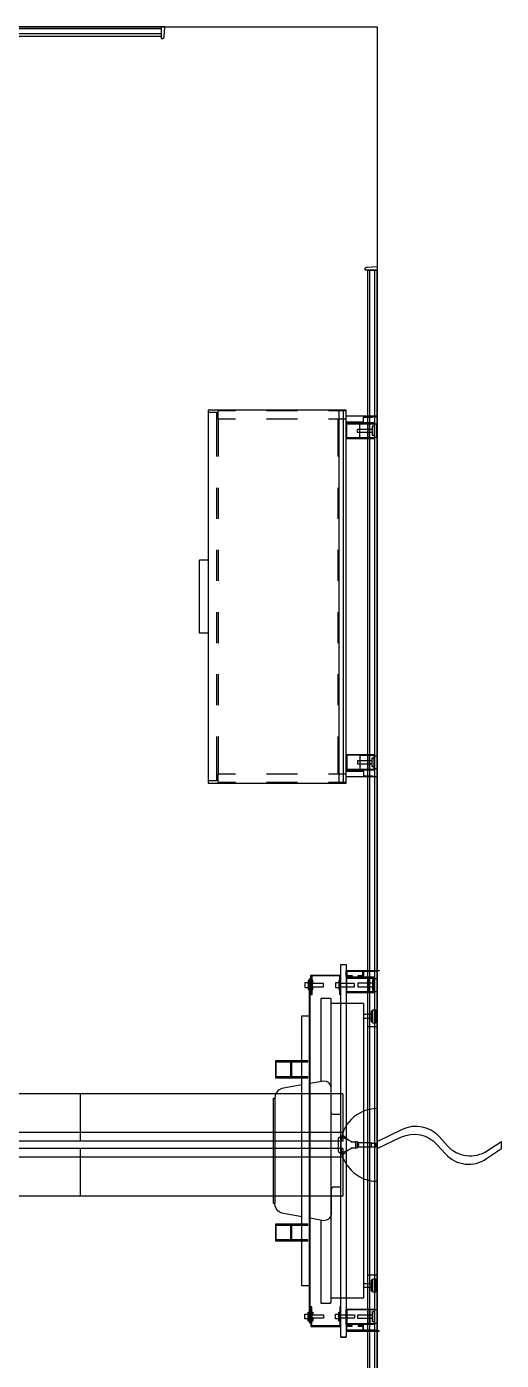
# Model space of a CAD drawing. Header units: inches. Extents: x -2 to 289, y -6 to 222.
# Drawn here: x 243.2 to 289, y 93.3 to 222 of the extents above; entities that cross this region are included whole.
import ezdxf

# ---------------------------------------------------------------- set-up
doc = ezdxf.new("R2010")
doc.units = ezdxf.units.IN
doc.header["$MEASUREMENT"] = 0
for name, color, linetype in [('DISPLAY', 5, 'Continuous'), ('ELEC', 1, 'Continuous'), ('STORAGE', 4, 'Continuous'), ('WALL', 7, 'Continuous')]:
    doc.layers.add(name, color=color, linetype=linetype)

# ---------------------------------------------------------------- blocks, each defined once
blk = doc.blocks.new('gexrl_96_0p')
at = {"layer": 'DISPLAY'}
for p, q in [((0, -0.93), (0, 0)), ((97, 0), (0, 0)), ((97, 0), (97, -0.93)), ((97, -0.2), (0, -0.2)), ((97, -0.7), (0, -0.7)), ((0, -0.93), (97, -0.93))]:
    blk.add_line(p, q, dxfattribs=at)
for p in [(0, 0), (97, 0)]:
    blk.add_point(p, dxfattribs=at)
blk = doc.blocks.new('gexrec_4_1p')
at = {"layer": 'DISPLAY'}
for p, q in [((0, 0), (0, -1.14)), ((0.35, 0), (0, 0)), ((0, -1.14), (0.16, -1.13)), ((0.16, -1.13), (0.2, -1.12)), ((0.2, -1.12), (0.22, -1.1)), ((0.22, -1.1), (0.25, -1.07)), ((0.25, -1.07), (0.27, -1.04)), ((0.27, -1.04), (0.29, -0.99)), ((0.29, -0.99), (0.3, -0.94)), ((0.3, -0.94), (0.35, 0))]:
    blk.add_line(p, q, dxfattribs=at)
blk.add_point((0, 0), dxfattribs=at)
blk = doc.blocks.new('gexrec_4_3p')
at = {"layer": 'DISPLAY'}
for p, q in [((0, 0), (0, -1.14)), ((0.35, 0), (0, 0)), ((0, -1.14), (0.16, -1.13)), ((0.16, -1.13), (0.2, -1.12)), ((0.2, -1.12), (0.22, -1.1)), ((0.22, -1.1), (0.25, -1.07)), ((0.25, -1.07), (0.27, -1.04)), ((0.27, -1.04), (0.29, -0.99)), ((0.29, -0.99), (0.3, -0.94)), ((0.3, -0.94), (0.35, 0))]:
    blk.add_line(p, q, dxfattribs=at)
blk.add_point((0, 0), dxfattribs=at)
blk = doc.blocks.new('gexmt_l22y_0p')
at = {"layer": 'DISPLAY'}
for p, q in [((0.6, -2.98), (0.6, 0.22)), ((0.6, 0.22), (0.62, 0.22)), ((0.62, 0.22), (0.68, -0.2)), ((1.37, 0.02), (2.65, 0.02)), ((1.37, -0.26), (1.37, 0.02)), ((1.37, 0.02), (1.37, 0.02)), ((2.65, 0.02), (2.65, -0.26)), ((34.63, 0.02), (33.35, 0.02)), ((33.35, 0.02), (33.35, -0.26)), ((34.63, -0.26), (34.63, 0.02)), ((34.63, 0.02), (34.63, 0.02)), ((35.38, 0.22), (35.32, -0.2)), ((35.4, 0.22), (35.38, 0.22)), ((35.4, -2.98), (35.4, 0.22)), ((0.68, -0.2), (0.68, -2.9)), ((1.33, -0.25), (1.25, -0.25)), ((1.25, -0.25), (1.25, -2.97)), ((1.33, -2.9), (1.33, -0.25)), ((2.66, -0.7), (1.33, -0.7)), ((1.33, -0.85), (2.66, -0.85)), ((2.65, -0.26), (1.37, -0.26)), ((1.49, -0.26), (1.49, -0.45)), ((1.49, -0.45), (2.5, -0.45)), ((1.83, -0.45), (1.83, -1.86)), ((2.16, -1.86), (2.16, -0.45)), ((2.5, -0.45), (2.5, -0.26)), ((2.72, -0.25), (2.66, -0.25)), ((2.66, -0.25), (2.66, -2.9)), ((2.72, -2.97), (2.72, -0.25)), ((4.39, -0.11), (5.67, -0.11)), ((4.39, -0.39), (4.39, -0.11)), ((4.39, -0.11), (4.39, -0.11)), ((5.67, -0.39), (4.39, -0.39)), ((4.51, -0.39), (4.51, -0.58)), ((4.51, -0.58), (5.52, -0.58)), ((4.85, -0.58), (4.85, -1.3)), ((5.18, -1.3), (5.18, -0.58)), ((5.52, -0.58), (5.52, -0.39)), ((5.67, -0.11), (5.67, -0.39)), ((30.37, -0.11), (31.65, -0.11)), ((30.37, -0.39), (30.37, -0.11)), ((30.37, -0.11), (30.37, -0.11)), ((31.65, -0.39), (30.37, -0.39)), ((30.49, -0.39), (30.49, -0.58)), ((30.49, -0.58), (31.5, -0.58)), ((30.83, -0.58), (30.83, -1.3)), ((31.16, -1.3), (31.16, -0.58)), ((31.5, -0.58), (31.5, -0.39)), ((31.65, -0.11), (31.65, -0.39)), ((33.28, -2.97), (33.28, -0.25)), ((33.28, -0.25), (33.34, -0.25)), ((33.34, -0.25), (33.34, -2.9)), ((33.34, -0.7), (34.67, -0.7)), ((34.67, -0.85), (33.34, -0.85)), ((33.35, -0.26), (34.63, -0.26)), ((33.5, -0.45), (33.5, -0.26)), ((34.51, -0.45), (33.5, -0.45)), ((33.84, -1.86), (33.84, -0.45)), ((34.17, -0.45), (34.17, -1.86)), ((34.51, -0.26), (34.51, -0.45)), ((34.67, -0.25), (34.75, -0.25)), ((34.67, -2.9), (34.67, -0.25)), ((34.75, -0.25), (34.75, -2.97)), ((35.32, -0.2), (35.32, -2.9)), ((0.68, -1.31), (1.15, -1.31)), ((1.07, -1.37), (0.68, -1.37)), ((1.07, -1.83), (1.07, -1.37)), ((1.15, -1.83), (1.07, -1.83)), ((1.07, -2.9), (1.07, -2.39)), ((1.07, -2.39), (1.15, -2.39)), ((1.15, -1.31), (1.15, -1.83)), ((1.15, -2.39), (1.15, -2.91)), ((1.83, -1.86), (2.16, -1.86)), ((1.84, -2.18), (1.84, -3.6)), ((2.16, -2.18), (1.84, -2.18)), ((2.16, -3.6), (2.16, -2.18)), ((3.79, -1.3), (3.79, -4.41)), ((3.79, -1.3), (32.21, -1.3)), ((32.21, -1.3), (32.21, -4.41)), ((34.17, -1.86), (33.84, -1.86)), ((33.84, -3.6), (33.84, -2.18)), ((33.84, -2.18), (34.16, -2.18)), ((34.16, -2.18), (34.16, -3.6)), ((35.32, -1.31), (34.85, -1.31)), ((34.85, -1.31), (34.85, -1.83)), ((34.85, -1.83), (34.93, -1.83)), ((34.93, -2.39), (34.85, -2.39)), ((34.85, -2.39), (34.85, -2.91)), ((34.93, -1.83), (34.93, -1.37)), ((34.93, -1.37), (35.32, -1.37)), ((34.93, -2.9), (34.93, -2.39)), ((0, -2.98), (36, -2.98)), ((0, -3.48), (0, -2.98)), ((36, -3.48), (0, -3.48)), ((1.15, -2.98), (0.6, -2.98)), ((0.68, -2.9), (1.07, -2.9)), ((1.05, -6.39), (1.05, -3.48)), ((2.93, -3.58), (1.12, -3.58)), ((1.12, -3.58), (1.12, -6.29)), ((1.15, -2.91), (1.17, -2.93)), ((1.16, -2.98), (1.15, -2.98)), ((1.17, -2.97), (1.16, -2.98)), ((1.17, -2.93), (1.18, -2.94)), ((1.18, -2.96), (1.17, -2.97)), ((1.18, -2.94), (1.18, -2.95)), ((1.18, -2.95), (1.18, -2.96)), ((1.25, -2.97), (2.72, -2.97)), ((2.66, -2.9), (1.33, -2.9)), ((1.84, -3.6), (1.56, -3.6)), ((1.56, -3.6), (1.56, -3.68)), ((1.56, -3.68), (2.44, -3.68)), ((1.77, -3.68), (1.77, -3.99)), ((2.44, -3.6), (2.16, -3.6)), ((2.23, -3.99), (2.23, -3.68)), ((2.44, -3.68), (2.44, -3.6)), ((2.93, -3.48), (2.93, -3.58)), ((14.5, -3.48), (14.5, -4.25)), ((21.5, -3.48), (21.5, -4.25)), ((33.07, -3.48), (33.07, -3.58)), ((33.07, -3.58), (34.88, -3.58)), ((34.75, -2.97), (33.28, -2.97)), ((33.34, -2.9), (34.67, -2.9)), ((33.56, -3.68), (33.56, -3.6)), ((33.56, -3.6), (33.84, -3.6)), ((34.44, -3.68), (33.56, -3.68)), ((33.77, -3.99), (33.77, -3.68)), ((34.16, -3.6), (34.44, -3.6)), ((34.23, -3.68), (34.23, -3.99)), ((34.44, -3.6), (34.44, -3.68)), ((34.83, -2.93), (34.82, -2.94)), ((34.82, -2.94), (34.82, -2.95)), ((34.82, -2.95), (34.82, -2.96)), ((34.82, -2.96), (34.83, -2.97)), ((34.85, -2.91), (34.83, -2.93)), ((34.83, -2.97), (34.84, -2.98)), ((34.84, -2.98), (34.85, -2.98)), ((34.85, -2.98), (35.4, -2.98)), ((34.88, -3.58), (34.88, -6.29)), ((35.32, -2.9), (34.93, -2.9)), ((34.95, -6.39), (34.95, -3.48)), ((36, -2.98), (36, -3.48)), ((36, -3.48), (36, -2.98)), ((1.77, -3.99), (2.23, -3.99)), ((2.16, -5.15), (1.84, -5.15)), ((1.84, -5.15), (1.84, -6.19)), ((2.16, -6.19), (2.16, -5.15)), ((3.37, -4.41), (3.3, -4.49)), ((3.3, -4.49), (3.3, -5.41)), ((3.79, -4.41), (3.37, -4.41)), ((32.62, -4.41), (3.79, -4.41)), ((11.3, -4.88), (11.26, -5.15)), ((11.26, -5.15), (11.49, -6.44)), ((11.41, -4.69), (11.3, -4.88)), ((11.47, -4.62), (11.41, -4.69)), ((11.58, -4.54), (11.47, -4.62)), ((11.66, -4.49), (11.58, -4.54)), ((11.86, -4.41), (11.66, -4.49)), ((14.33, -4.41), (11.86, -4.41)), ((14.45, -4.33), (14.33, -4.41)), ((14.5, -4.25), (14.45, -4.33)), ((21.5, -4.25), (21.55, -4.33)), ((21.55, -4.33), (21.67, -4.41)), ((21.67, -4.41), (24.14, -4.41)), ((24.14, -4.41), (24.34, -4.49)), ((24.34, -4.49), (24.42, -4.54)), ((24.42, -4.54), (24.52, -4.62)), ((24.74, -5.15), (24.51, -6.44)), ((24.52, -4.62), (24.59, -4.69)), ((24.59, -4.69), (24.7, -4.88)), ((24.7, -4.88), (24.74, -5.15)), ((32.7, -4.49), (32.62, -4.41)), ((32.7, -5.41), (32.7, -4.49)), ((34.23, -3.99), (33.77, -3.99)), ((33.84, -5.15), (34.16, -5.15)), ((33.84, -6.19), (33.84, -5.15)), ((34.16, -5.15), (34.16, -6.19)), ((2.93, -6.39), (1.05, -6.39)), ((1.12, -6.29), (2.93, -6.29)), ((1.84, -6.19), (1.56, -6.19)), ((1.56, -6.19), (1.56, -6.27)), ((1.56, -6.27), (2.44, -6.27)), ((1.84, -6.56), (1.84, -6.27)), ((2.44, -6.19), (2.16, -6.19)), ((2.16, -6.56), (2.16, -6.27)), ((2.44, -6.27), (2.44, -6.19)), ((2.93, -6.29), (2.93, -6.39)), ((3.3, -5.41), (11.31, -5.41)), ((24.69, -5.41), (32.7, -5.41)), ((34.88, -6.29), (33.07, -6.29)), ((33.07, -6.29), (33.07, -6.39)), ((33.07, -6.39), (34.95, -6.39)), ((33.56, -6.27), (33.56, -6.19)), ((33.56, -6.19), (33.84, -6.19)), ((34.44, -6.27), (33.56, -6.27)), ((33.84, -6.56), (33.84, -6.27)), ((34.16, -6.19), (34.44, -6.19)), ((34.16, -6.56), (34.16, -6.27)), ((34.44, -6.19), (34.44, -6.27)), ((1.43, -6.44), (1.43, -6.56)), ((34.58, -6.44), (1.43, -6.44)), ((1.43, -6.56), (34.58, -6.56)), ((1.84, -6.56), (1.56, -6.56)), ((1.56, -6.56), (1.56, -6.65)), ((1.56, -6.65), (2.44, -6.65)), ((1.77, -6.65), (1.77, -6.96)), ((1.77, -6.96), (2.23, -6.96)), ((2.44, -6.56), (2.16, -6.56)), ((2.23, -6.96), (2.23, -6.65)), ((2.44, -6.65), (2.44, -6.56)), ((4.97, -7.26), (4.97, -6.56)), ((31.03, -7.26), (4.97, -7.26)), ((9.41, -6.66), (9.31, -6.66)), ((9.31, -6.66), (9.31, -9.81)), ((9.41, -9.73), (9.41, -6.66)), ((10.94, -6.66), (10.85, -6.66)), ((10.85, -6.66), (10.85, -9.73)), ((10.94, -9.81), (10.94, -6.66)), ((11.64, -7.26), (11.98, -9.17)), ((24.36, -7.26), (24.02, -9.17)), ((25.16, -6.66), (25.07, -6.66)), ((25.07, -6.66), (25.07, -9.81)), ((25.16, -9.73), (25.16, -6.66)), ((26.69, -6.66), (26.6, -6.66)), ((26.6, -6.66), (26.6, -9.73)), ((26.69, -9.81), (26.69, -6.66)), ((31.03, -6.56), (31.03, -7.26)), ((33.56, -6.65), (33.56, -6.56)), ((33.56, -6.56), (33.84, -6.56)), ((34.44, -6.65), (33.56, -6.65)), ((33.77, -6.96), (33.77, -6.65)), ((34.23, -6.96), (33.77, -6.96)), ((34.16, -6.56), (34.44, -6.56)), ((34.23, -6.65), (34.23, -6.96)), ((34.44, -6.56), (34.44, -6.65)), ((34.58, -6.56), (34.58, -6.44)), ((9.41, -8.25), (10.85, -8.25)), ((10.85, -8.32), (9.41, -8.32)), ((25.16, -8.25), (26.6, -8.25)), ((26.6, -8.32), (25.16, -8.32)), ((9.31, -9.81), (10.94, -9.81)), ((10.85, -9.73), (9.41, -9.73)), ((11.98, -9.17), (12.07, -9.37)), ((12.07, -9.37), (12.11, -9.44)), ((12.11, -9.44), (12.22, -9.57)), ((12.22, -9.57), (12.35, -9.68)), ((12.35, -9.68), (12.43, -9.73)), ((12.43, -9.73), (12.67, -9.83)), ((12.67, -9.83), (12.92, -9.86)), ((12.92, -9.86), (23.08, -9.86)), ((12.92, -9.99), (12.92, -9.86)), ((12.93, -10), (12.92, -9.99)), ((23.08, -10), (12.93, -10)), ((23.33, -9.83), (23.08, -9.86)), ((23.08, -9.86), (23.08, -9.99)), ((23.08, -9.99), (23.08, -10)), ((23.56, -9.73), (23.33, -9.83)), ((23.65, -9.68), (23.56, -9.73)), ((23.78, -9.57), (23.65, -9.68)), ((23.89, -9.44), (23.78, -9.57)), ((23.93, -9.37), (23.89, -9.44)), ((24.02, -9.17), (23.93, -9.37)), ((25.07, -9.81), (26.69, -9.81)), ((26.6, -9.73), (25.16, -9.73))]:
    blk.add_line(p, q, dxfattribs=at)
blk.add_point((0, 0), dxfattribs=at)
blk = doc.blocks.new('gexrec_4_0p')
at = {"layer": 'DISPLAY'}
for p, q in [((-0.35, 0), (0, 0)), ((0, 0), (0, -1.14)), ((-0.3, -0.94), (-0.35, 0)), ((-0.29, -0.99), (-0.3, -0.94)), ((-0.27, -1.04), (-0.29, -0.99)), ((-0.25, -1.07), (-0.27, -1.04)), ((-0.22, -1.1), (-0.25, -1.07)), ((-0.2, -1.12), (-0.22, -1.1)), ((-0.16, -1.13), (-0.2, -1.12)), ((0, -1.14), (-0.16, -1.13))]:
    blk.add_line(p, q, dxfattribs=at)
blk.add_point((0, 0), dxfattribs=at)
blk = doc.blocks.new('gexrec_4_2p')
at = {"layer": 'DISPLAY'}
for p, q in [((-0.35, 0), (0, 0)), ((0, 0), (0, -1.14)), ((-0.3, -0.94), (-0.35, 0)), ((-0.29, -0.99), (-0.3, -0.94)), ((-0.27, -1.04), (-0.29, -0.99)), ((-0.25, -1.07), (-0.27, -1.04)), ((-0.22, -1.1), (-0.25, -1.07)), ((-0.2, -1.12), (-0.22, -1.1)), ((-0.16, -1.13), (-0.2, -1.12)), ((0, -1.14), (-0.16, -1.13))]:
    blk.add_line(p, q, dxfattribs=at)
blk.add_point((0, 0), dxfattribs=at)
blk = doc.blocks.new('GY1470_A1108_0P')
at = {"layer": 'ELEC'}
for p, q in [((3.3, 0.35), (3.3, 4.94)), ((3.3, 4.94), (28.65, 4.94)), ((28.65, 0.35), (28.65, 4.94)), ((28.65, 4.94), (54, 4.94)), ((28.65, 0.35), (28.65, 4.94)), ((54, 0.35), (54, 4.94)), ((54, 4.94), (79.35, 4.94)), ((79.35, 0.35), (79.35, 4.94)), ((79.35, 0.35), (79.35, 4.94)), ((79.35, 4.94), (104.7, 4.94)), ((104.7, 0.35), (104.7, 4.94)), ((0.11, -0.16), (0.11, 0.2)), ((0.11, 0.2), (0.58, 0.2)), ((0.58, -0.23), (0.58, 0.23)), ((0.58, 0.23), (1.81, 0.23)), ((1.81, 0.23), (1.87, 0.17)), ((1.87, 0.17), (1.87, -0.17)), ((2.07, -0.31), (2.07, 0.31)), ((2.07, 0.31), (2.54, 0.31)), ((2.41, 0.31), (3.28, 0.73)), ((3.31, 0.95), (2.74, 0.48)), ((3.61, 0.73), (3.28, 0.73)), ((3.3, 0.35), (104.7, 0.35)), ((3.31, 1.17, 0), (104.7, 1.17, 0)), ((3.66, 0.72), (3.61, 0.73)), ((3.7, 0.7), (3.66, 0.72)), ((3.73, 0.67), (3.7, 0.7)), ((3.74, 0.61), (3.73, 0.67)), ((3.74, -0.61), (3.74, 0.61)), ((104.26, 0.61), (104.27, 0.67)), ((104.26, -0.61), (104.26, 0.61)), ((104.27, 0.67), (104.3, 0.7)), ((104.3, 0.7), (104.34, 0.72)), ((104.34, 0.72), (104.39, 0.73)), ((104.39, 0.73), (104.72, 0.73)), ((104.69, 0.95), (105.26, 0.48)), ((105.59, 0.31), (104.72, 0.73)), ((105.93, 0.31), (105.46, 0.31)), ((105.93, -0.31), (105.93, 0.31)), ((106.19, 0.23), (106.13, 0.17)), ((106.13, 0.17), (106.13, -0.17)), ((107.42, 0.23), (106.19, 0.23)), ((107.42, -0.23), (107.42, 0.23)), ((107.89, 0.2), (107.42, 0.2)), ((107.89, -0.16), (107.89, 0.2)), ((0.58, -0.16), (0.11, -0.16)), ((1.82, -0.23), (0.58, -0.23)), ((1.87, -0.17), (1.82, -0.23)), ((2.54, -0.31), (2.07, -0.31)), ((3.28, -0.73), (2.41, -0.31)), ((3.31, -0.95), (2.74, -0.48)), ((3.28, -0.73), (3.62, -0.73)), ((3.3, -0.37), (104.7, -0.37)), ((3.3, -4.94), (3.3, -0.37)), ((3.31, -1.19, 0), (104.7, -1.19, 0)), ((3.62, -0.73), (3.67, -0.72)), ((3.67, -0.72), (3.71, -0.69)), ((3.71, -0.69), (3.73, -0.65)), ((3.73, -0.65), (3.74, -0.61)), ((28.65, -4.94), (28.65, -0.37)), ((28.65, -4.94), (28.65, -0.37)), ((54, -4.94), (54, -0.37)), ((79.35, -4.94), (79.35, -0.37)), ((79.35, -4.94), (79.35, -0.37)), ((104.27, -0.65), (104.26, -0.61)), ((104.29, -0.69), (104.27, -0.65)), ((104.33, -0.72), (104.29, -0.69)), ((104.38, -0.73), (104.33, -0.72)), ((104.72, -0.73), (104.38, -0.73)), ((104.69, -0.95), (105.26, -0.48)), ((104.7, -4.94), (104.7, -0.37)), ((104.72, -0.73), (105.59, -0.31)), ((105.46, -0.31), (105.93, -0.31)), ((106.13, -0.17), (106.18, -0.23)), ((106.18, -0.23), (107.42, -0.23)), ((107.42, -0.16), (107.89, -0.16)), ((3.3, -4.94), (28.65, -4.94)), ((28.65, -4.94), (54, -4.94)), ((54, -4.94), (79.35, -4.94)), ((79.35, -4.94), (104.7, -4.94))]:
    blk.add_line(p, q, dxfattribs=at)
for centre, start, end in [((2.07, 0), 90, 270), ((105.93, 0), 270, 90)]:
    blk.add_arc(centre, 0.311, start, end, dxfattribs=at)
for p in [(0, 0), (108, 0)]:
    blk.add_point(p, dxfattribs=at)
blk = doc.blocks.new('GY1450_A01_0P')
at = {"layer": 'ELEC'}
for p, q in [((0.33, 12), (-0.33, 12)), ((3.5, 0), (-3.5, 0))]:
    blk.add_line(p, q, dxfattribs=at)
for points in [[(-0.33, 0), (-1.52, 2.46, -0.335173), (-0.81, 6.01), (0.05, 6.77, 0.373959), (0.55, 10.67), (-0.33, 12)], [(0.33, 0), (-0.75, 2.31, -0.331394), (-0.02, 5.82), (0.86, 6.61, 0.381079), (1.32, 10.58), (0.33, 12)]]:
    blk.add_lwpolyline(points, format="xyb", dxfattribs=at)
blk.add_arc((0, 0), 3.5, 180, 360, dxfattribs=at)
blk.add_point((0, 0), dxfattribs=at)
blk = doc.blocks.new('gexstw_k3612alt_0p')
at = {"layer": 'STORAGE'}
for p, q in [((0.619, -0.045), (0.599, -0.066)), ((0.599, -0.066), (0.599, -2.97)), ((0.651, -0.372), (0.619, -0.045)), ((0.681, -0.467), (0.651, -0.372)), ((0.681, -1.291), (0.681, -0.467)), ((1.25, -0.253), (1.25, -2.97)), ((1.326, -0.253), (1.25, -0.253)), ((1.326, -2.924), (1.326, -0.253)), ((1.327, -0.31), (1.387, -0.25)), ((1.327, -1.59), (1.327, -0.31)), ((1.327, -0.722), (2.673, -0.722)), ((1.327, -0.873), (2.673, -0.873)), ((2.631, -0.004), (1.369, -0.004)), ((1.369, -0.004), (1.369, -0.283)), ((1.369, -0.283), (2.631, -0.283)), ((1.387, -0.25), (2.613, -0.25)), ((1.563, -0.283), (1.563, -0.473)), ((1.563, -0.473), (2.438, -0.473)), ((1.842, -1.88), (1.842, -0.473)), ((2.156, -0.473), (2.156, -1.88)), ((2.438, -0.473), (2.438, -0.282)), ((2.613, -0.25), (2.673, -0.31)), ((2.631, -0.283), (2.631, -0.004)), ((2.673, -0.31), (2.673, -1.59)), ((2.75, -0.255), (2.674, -0.255)), ((2.674, -0.255), (2.674, -2.924)), ((2.75, -2.97), (2.75, -0.255)), ((33.251, -2.97), (33.251, -0.255)), ((33.251, -0.255), (33.327, -0.255)), ((33.327, -0.255), (33.327, -2.924)), ((33.388, -0.25), (33.328, -0.31)), ((33.328, -0.31), (33.328, -1.59)), ((34.674, -0.722), (33.328, -0.722)), ((34.674, -0.873), (33.328, -0.873)), ((33.37, -0.283), (33.37, -0.004)), ((33.37, -0.004), (34.632, -0.004)), ((34.632, -0.283), (33.37, -0.283)), ((34.614, -0.25), (33.388, -0.25)), ((33.563, -0.473), (33.563, -0.282)), ((34.438, -0.473), (33.563, -0.473)), ((33.845, -0.473), (33.845, -1.88)), ((34.159, -1.88), (34.159, -0.473)), ((34.438, -0.283), (34.438, -0.473)), ((34.674, -0.31), (34.614, -0.25)), ((34.632, -0.004), (34.632, -0.283)), ((34.674, -1.59), (34.674, -0.31)), ((34.675, -2.924), (34.675, -0.253)), ((34.675, -0.253), (34.751, -0.253)), ((34.751, -0.253), (34.751, -2.97)), ((35.32, -0.467), (35.35, -0.372)), ((35.32, -1.291), (35.32, -0.467)), ((35.35, -0.372), (35.382, -0.045)), ((35.382, -0.045), (35.402, -0.066)), ((35.402, -0.066), (35.402, -2.97)), ((1.15, -1.291), (0.681, -1.291)), ((1.15, -2.97), (1.15, -1.291)), ((1.387, -1.65), (1.327, -1.59)), ((2.613, -1.65), (1.387, -1.65)), ((2.156, -1.88), (1.842, -1.88)), ((2.673, -1.59), (2.613, -1.65)), ((33.328, -1.59), (33.388, -1.65)), ((33.388, -1.65), (34.614, -1.65)), ((33.845, -1.88), (34.159, -1.88)), ((34.614, -1.65), (34.674, -1.59)), ((34.851, -2.97), (34.851, -1.291)), ((34.851, -1.291), (35.32, -1.291)), ((0.599, -2.97), (0, -2.97)), ((0, -2.97), (0, -16.278)), ((36.001, -3.23), (0, -3.23)), ((0, -3.23), (0, -3.672)), ((0, -3.672), (36.001, -3.672)), ((35.915, -2.97), (0.085, -2.97)), ((0.085, -2.97), (0.085, -4.669)), ((36.001, -2.97), (0.599, -2.97)), ((0.845, -4.669), (0.845, -2.97)), ((4.4995, -3.762), (0.845, -3.762)), ((1.25, -2.97), (2.75, -2.97)), ((2.674, -2.924), (1.326, -2.924)), ((10.4995, -3.762), (7.4995, -3.762)), ((16.4995, -3.762), (13.4995, -3.762)), ((22.4995, -3.762), (19.4995, -3.762)), ((28.4995, -3.762), (25.4995, -3.762)), ((35.154, -3.762), (31.4995, -3.762)), ((34.751, -2.97), (33.251, -2.97)), ((33.327, -2.924), (34.675, -2.924)), ((35.155, -2.97), (35.155, -4.669)), ((35.915, -4.669), (35.915, -2.97)), ((36.001, -16.278), (36.001, -2.97)), ((36.001, -3.672), (36.001, -3.23)), ((0.085, -7.669), (0.085, -10.669)), ((0.845, -10.669), (0.845, -7.669)), ((35.155, -7.669), (35.155, -10.669)), ((35.915, -10.669), (35.915, -7.669)), ((0.085, -13.669), (0.085, -15.368)), ((0.845, -15.368), (0.845, -13.669)), ((35.155, -13.669), (35.155, -15.368)), ((35.915, -15.368), (35.915, -13.669)), ((0.085, -15.368), (0.845, -15.368)), ((4.5, -15.308), (0.845, -15.308)), ((10.5, -15.308), (7.5, -15.308)), ((16.5, -15.308), (13.5, -15.308)), ((22.5, -15.308), (19.5, -15.308)), ((28.5, -15.308), (25.5, -15.308)), ((35.155, -15.308), (31.5, -15.308)), ((35.155, -15.368), (35.915, -15.368)), ((0, -16.278), (36.001, -16.278)), ((0.21, -16.278), (0.21, -15.493)), ((0.21, -15.493), (4.5, -15.493)), ((7.5, -15.493), (10.5, -15.493)), ((13.5, -15.493), (16.5, -15.493)), ((14.498, -16.278), (14.498, -17.123)), ((19.5, -15.493), (22.5, -15.493)), ((21.499, -17.123), (21.499, -16.278)), ((25.5, -15.493), (28.5, -15.493)), ((31.5, -15.493), (35.79, -15.493)), ((35.79, -15.493), (35.79, -16.278)), ((14.498, -17.123), (14.507, -17.145)), ((14.507, -17.145), (14.528, -17.153)), ((14.528, -17.153), (21.469, -17.153)), ((21.469, -17.153), (21.491, -17.144)), ((21.491, -17.144), (21.499, -17.123))]:
    blk.add_line(p, q, dxfattribs=at)
blk.add_point((0, 0), dxfattribs=at)

msp = doc.modelspace()

# ---------------------------------------------------------------- linework, layer by layer
at = {"layer": 'WALL', "elevation": 0}
msp.add_lwpolyline([(0, 222), (276.96, 222), (276.96, 0)], dxfattribs=at)

# ---------------------------------------------------------------- block references
for name, p in [('gexrl_96_0p', (159.13, 222)), ('gexrec_4_1p', (256.13, 222)), ('gexrec_4_3p', (256.13, 222))]:
    msp.add_blockref(name, p)
for name, p, rotation in [('gexrec_4_0p', (276.96, 198.5), 270), ('gexrec_4_2p', (276.96, 198.5), 270), ('gexrl_96_0p', (276.96, 198.5), 270), ('gexstw_k3612alt_0p', (276.96, 185), 270), ('gexmt_l22y_0p', (276.96, 131.5), 270), ('gexrl_96_0p', (276.96, 125.5), 270), ('GY1470_A1108_0P', (276.96, 114.07), 180), ('GY1450_A01_0P', (276.96, 114.07), 270)]:
    msp.add_blockref(name, p, dxfattribs=dict(rotation=rotation))

doc.saveas('drawing.dxf')
